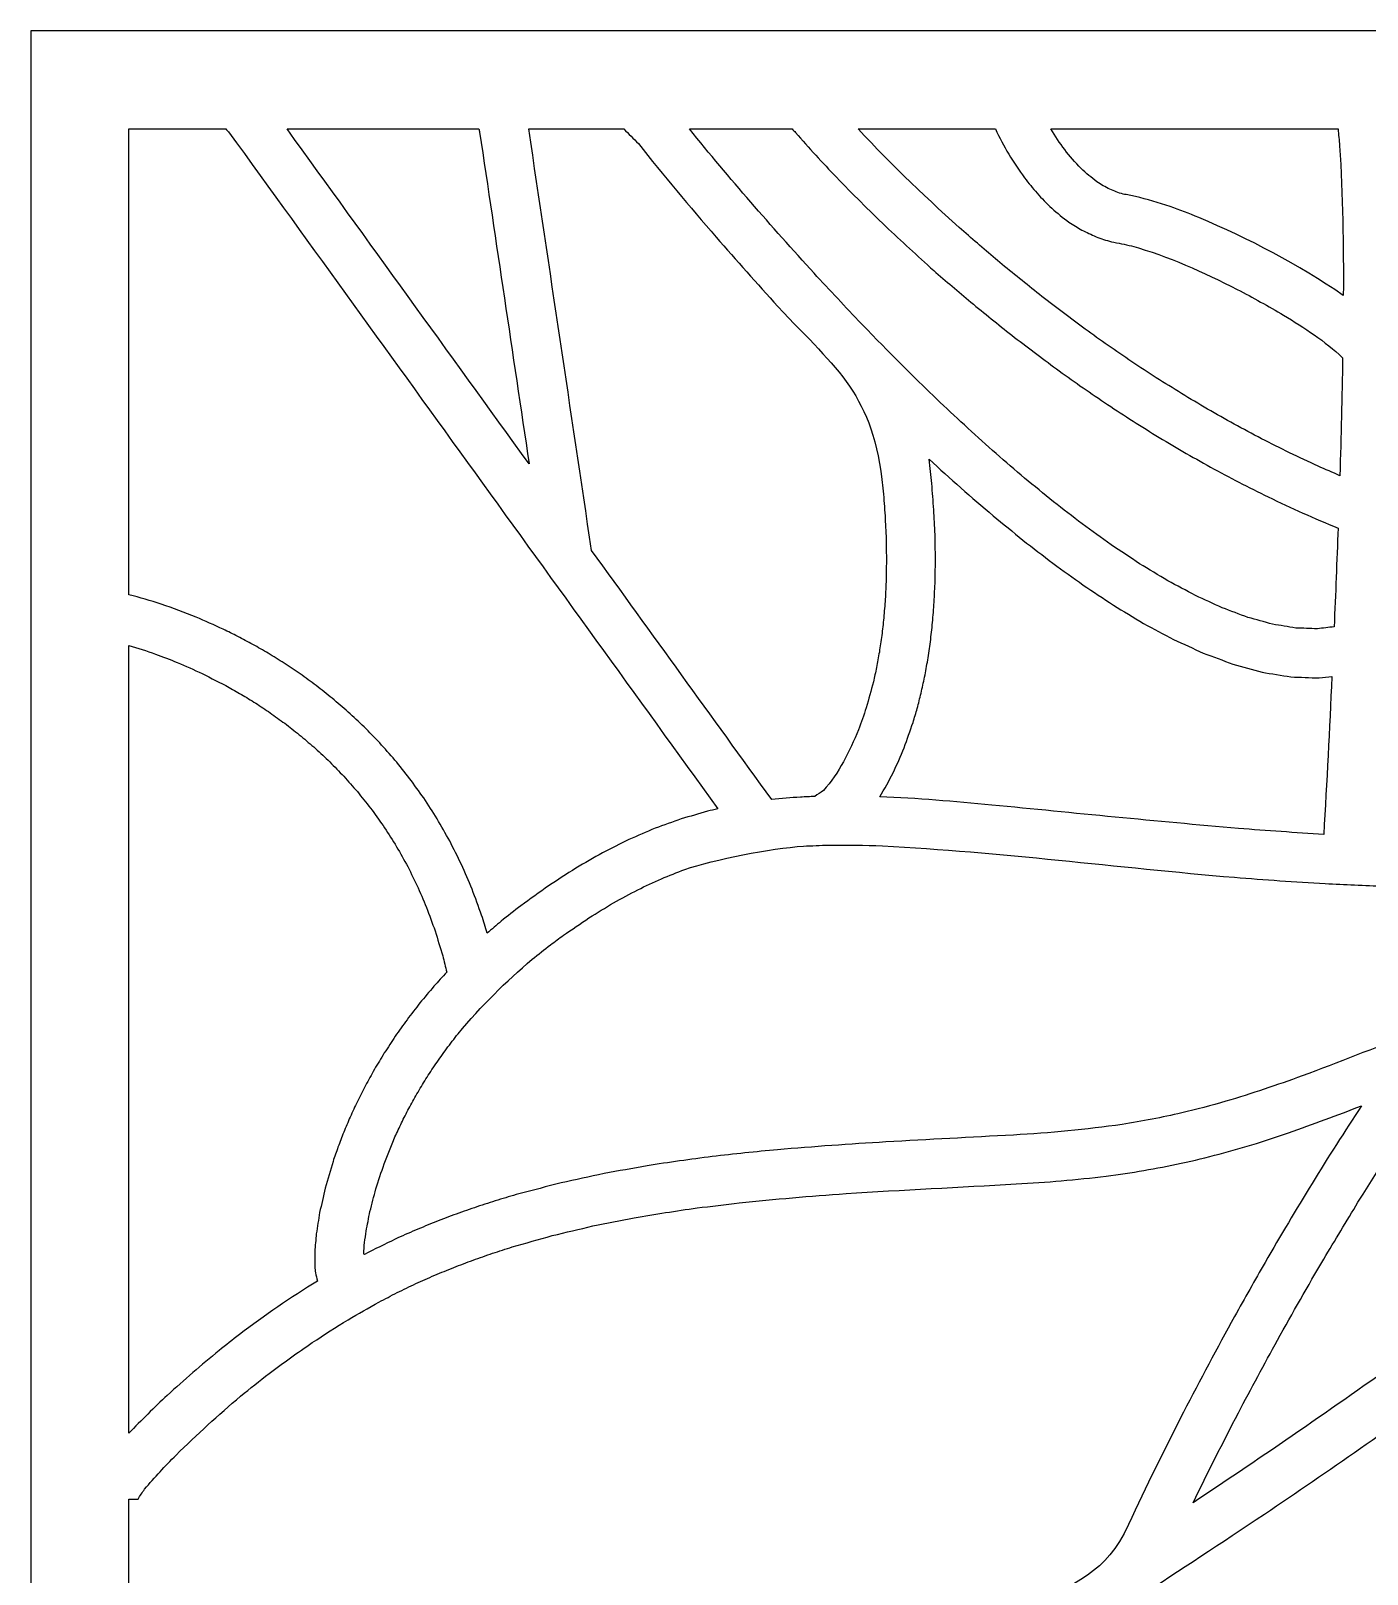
# Model space of a CAD drawing. Header units: centimetres. Extents: x 12.3 to 24.6, y -3.6 to 1.6.
# Drawn here: x 12.336 to 15.113, y -1.651 to 1.555 of the extents above; entities that cross this region are included whole.
import ezdxf

# ---------------------------------------------------------------- set-up
doc = ezdxf.new("R2010")
doc.units = ezdxf.units.CM
doc.header["$MEASUREMENT"] = 0
doc.layers.add('layer 1', color=7, linetype='Continuous')

msp = doc.modelspace()

# ---------------------------------------------------------------- linework, layer by layer
at = {"layer": 'layer 1', "color": 250}
for points, knots in [([(12.33584, -3.59131), (12.33584, -1.87576), (12.33584, -0.16022), (12.33584, 1.55532), (12.33584, 1.55532), (16.43785, 1.55532), (20.53987, 1.55532), (24.64189, 1.55532), (24.64189, 1.55532), (24.64189, -0.16022), (24.64189, -1.87576), (24.64189, -3.59131), (24.64189, -3.59131), (20.53987, -3.59131), (16.43785, -3.59131), (12.33584, -3.59131)], [0, 0, 0, 0, 0.2, 0.2, 0.2, 0.2, 0.4, 0.4, 0.4, 0.4, 0.6, 0.6, 0.6, 0.6, 1, 1, 1, 1]), ([(12.53966, 0.38365), (12.56237, 0.37809), (12.58464, 0.37128), (12.60694, 0.36412), (12.60694, 0.36412), (12.63129, 0.35572), (12.65515, 0.34677), (12.67908, 0.33724), (12.67908, 0.33724), (12.69793, 0.32885), (12.71679, 0.32047), (12.73564, 0.31209), (12.73564, 0.31209), (12.74572, 0.30709), (12.7558, 0.3021), (12.76588, 0.29711), (12.76588, 0.29711), (12.7763, 0.29155), (12.78673, 0.28599), (12.79716, 0.28043), (12.79716, 0.28043), (12.80787, 0.27427), (12.81857, 0.26811), (12.82928, 0.26196), (12.82928, 0.26196), (12.8402, 0.25518), (12.85112, 0.2484), (12.86204, 0.24162), (12.86204, 0.24162), (12.87311, 0.23419), (12.88418, 0.22676), (12.89525, 0.21934), (12.89525, 0.21934), (12.9064, 0.21123), (12.91755, 0.20313), (12.9287, 0.19502), (12.9287, 0.19502), (12.93987, 0.18622), (12.95103, 0.17741), (12.96219, 0.1686), (12.96219, 0.1686), (12.9733, 0.15906), (12.9844, 0.14953), (12.99551, 0.13999), (12.99551, 0.13999), (13.00649, 0.1297), (13.01747, 0.11941), (13.02845, 0.10912), (13.02845, 0.10912), (13.03923, 0.09804), (13.05002, 0.08697), (13.0608, 0.07589), (13.0608, 0.07589), (13.07132, 0.06401), (13.08183, 0.05214), (13.09235, 0.04026), (13.09235, 0.04026), (13.10253, 0.02755), (13.1127, 0.01484), (13.12288, 0.00213), (13.12288, 0.00213), (13.13265, -0.01143), (13.14241, -0.02499), (13.15218, -0.03856), (13.15218, -0.03856), (13.16147, -0.05299), (13.17075, -0.06743), (13.18003, -0.08186), (13.18003, -0.08186), (13.18876, -0.09719), (13.19749, -0.11252), (13.20622, -0.12785), (13.20622, -0.12785), (13.21432, -0.14409), (13.22242, -0.16033), (13.23052, -0.17657), (13.23052, -0.17657), (13.23793, -0.19374), (13.24533, -0.21091), (13.25273, -0.22808), (13.25273, -0.22808), (13.25937, -0.2462), (13.266, -0.26432), (13.27264, -0.28243), (13.27264, -0.28243), (13.2764, -0.29481), (13.28016, -0.30719), (13.28393, -0.31957), (13.28393, -0.31957), (13.29364, -0.31125), (13.30335, -0.30294), (13.31307, -0.29462), (13.31307, -0.29462), (13.32675, -0.28388), (13.34043, -0.27313), (13.35412, -0.26239), (13.35412, -0.26239), (13.37337, -0.24857), (13.39262, -0.23475), (13.41187, -0.22093), (13.41187, -0.22093), (13.43066, -0.20876), (13.44945, -0.19659), (13.46824, -0.18442), (13.46824, -0.18442), (13.48674, -0.17377), (13.50524, -0.16312), (13.52374, -0.15247), (13.52374, -0.15247), (13.54203, -0.14328), (13.56032, -0.13408), (13.57861, -0.12489), (13.57861, -0.12489), (13.59678, -0.11708), (13.61494, -0.10927), (13.63311, -0.10146), (13.63311, -0.10146), (13.65122, -0.09497), (13.66933, -0.08848), (13.68745, -0.08198), (13.68745, -0.08198), (13.70557, -0.07673), (13.72369, -0.07148), (13.74182, -0.06623), (13.74182, -0.06623), (13.74903, -0.0645), (13.75625, -0.06276), (13.76346, -0.06103), (13.76346, -0.06103), (13.42285, 0.41021), (13.09749, 0.86036), (12.74678, 1.34557), (12.74678, 1.34557), (12.74481, 1.34755), (12.74284, 1.34952), (12.74086, 1.35149), (12.74086, 1.35149), (12.6738, 1.35149), (12.60673, 1.35149), (12.53966, 1.35149), (12.53966, 1.35149), (12.53966, 1.02888), (12.53966, 0.70626), (12.53966, 0.38365)], [0, 0, 0, 0, 0.027027, 0.027027, 0.027027, 0.027027, 0.0540541, 0.0540541, 0.0540541, 0.0540541, 0.0810811, 0.0810811, 0.0810811, 0.0810811, 0.1081081, 0.1081081, 0.1081081, 0.1081081, 0.1351351, 0.1351351, 0.1351351, 0.1351351, 0.1621622, 0.1621622, 0.1621622, 0.1621622, 0.1891892, 0.1891892, 0.1891892, 0.1891892, 0.2162162, 0.2162162, 0.2162162, 0.2162162, 0.2432432, 0.2432432, 0.2432432, 0.2432432, 0.2702703, 0.2702703, 0.2702703, 0.2702703, 0.2972973, 0.2972973, 0.2972973, 0.2972973, 0.3243243, 0.3243243, 0.3243243, 0.3243243, 0.3513514, 0.3513514, 0.3513514, 0.3513514, 0.3783784, 0.3783784, 0.3783784, 0.3783784, 0.4054054, 0.4054054, 0.4054054, 0.4054054, 0.4324324, 0.4324324, 0.4324324, 0.4324324, 0.4594595, 0.4594595, 0.4594595, 0.4594595, 0.4864865, 0.4864865, 0.4864865, 0.4864865, 0.5135135, 0.5135135, 0.5135135, 0.5135135, 0.5405405, 0.5405405, 0.5405405, 0.5405405, 0.5675676, 0.5675676, 0.5675676, 0.5675676, 0.5945946, 0.5945946, 0.5945946, 0.5945946, 0.6216216, 0.6216216, 0.6216216, 0.6216216, 0.6486486, 0.6486486, 0.6486486, 0.6486486, 0.6756757, 0.6756757, 0.6756757, 0.6756757, 0.7027027, 0.7027027, 0.7027027, 0.7027027, 0.7297297, 0.7297297, 0.7297297, 0.7297297, 0.7567568, 0.7567568, 0.7567568, 0.7567568, 0.7837838, 0.7837838, 0.7837838, 0.7837838, 0.8108108, 0.8108108, 0.8108108, 0.8108108, 0.8378378, 0.8378378, 0.8378378, 0.8378378, 0.8648649, 0.8648649, 0.8648649, 0.8648649, 0.8918919, 0.8918919, 0.8918919, 0.8918919, 0.9189189, 0.9189189, 0.9189189, 0.9189189, 0.9459459, 0.9459459, 0.9459459, 0.9459459, 1, 1, 1, 1]), ([(12.86825, 1.35149), (13.03592, 1.11952), (13.20359, 0.88754), (13.37126, 0.65556), (13.37126, 0.65556), (13.337, 0.88535), (13.30273, 1.11513), (13.26847, 1.34491), (13.26847, 1.34491), (13.26792, 1.3471), (13.26737, 1.3493), (13.26682, 1.35149), (13.26682, 1.35149), (13.13396, 1.35149), (13.00111, 1.35149), (12.86825, 1.35149)], [0, 0, 0, 0, 0.2, 0.2, 0.2, 0.2, 0.4, 0.4, 0.4, 0.4, 0.6, 0.6, 0.6, 0.6, 1, 1, 1, 1]), ([(13.37052, 1.35149), (13.41404, 1.05965), (13.45757, 0.7678), (13.50109, 0.47595), (13.50109, 0.47595), (13.62587, 0.3033), (13.75066, 0.13066), (13.87544, -0.04198), (13.87544, -0.04198), (13.89526, -0.03955), (13.91525, -0.03823), (13.93516, -0.03679), (13.93516, -0.03679), (13.94514, -0.0363), (13.95513, -0.03581), (13.96511, -0.03533), (13.96511, -0.03533), (13.97098, -0.03126), (13.97686, -0.0272), (13.98273, -0.02313), (13.98273, -0.02313), (14.01551, 0.01326), (14.03719, 0.0583), (14.0558, 0.10314), (14.0558, 0.10314), (14.06118, 0.11837), (14.06655, 0.13361), (14.07193, 0.14885), (14.07193, 0.14885), (14.07684, 0.16676), (14.08175, 0.18466), (14.08666, 0.20257), (14.08666, 0.20257), (14.08885, 0.21256), (14.09103, 0.22256), (14.09322, 0.23255), (14.09322, 0.23255), (14.09517, 0.24326), (14.09712, 0.25397), (14.09908, 0.26468), (14.09908, 0.26468), (14.10076, 0.27613), (14.10244, 0.28757), (14.10412, 0.29902), (14.10412, 0.29902), (14.10549, 0.31121), (14.10686, 0.32341), (14.10823, 0.3356), (14.10823, 0.3356), (14.10925, 0.34857), (14.11027, 0.36153), (14.11129, 0.37449), (14.11129, 0.37449), (14.11192, 0.38823), (14.11255, 0.40198), (14.11317, 0.41572), (14.11317, 0.41572), (14.11337, 0.43027), (14.11357, 0.44481), (14.11377, 0.45936), (14.11377, 0.45936), (14.1135, 0.47472), (14.11322, 0.49007), (14.11295, 0.50543), (14.11295, 0.50543), (14.11217, 0.52162), (14.11139, 0.53781), (14.1106, 0.554), (14.1106, 0.554), (14.10927, 0.57104), (14.10794, 0.58807), (14.1066, 0.60511), (14.1066, 0.60511), (14.08545, 0.80181), (14.01503, 0.84746), (13.88819, 0.98268), (13.88819, 0.98268), (13.84491, 1.03039), (13.8021, 1.0784), (13.75973, 1.12693), (13.75973, 1.12693), (13.70496, 1.19072), (13.65034, 1.25485), (13.5984, 1.32099), (13.5984, 1.32099), (13.58824, 1.33116), (13.57807, 1.34133), (13.5679, 1.35149), (13.5679, 1.35149), (13.50211, 1.35149), (13.43632, 1.35149), (13.37052, 1.35149)], [0, 0, 0, 0, 0.0416667, 0.0416667, 0.0416667, 0.0416667, 0.0833333, 0.0833333, 0.0833333, 0.0833333, 0.125, 0.125, 0.125, 0.125, 0.1666667, 0.1666667, 0.1666667, 0.1666667, 0.2083333, 0.2083333, 0.2083333, 0.2083333, 0.25, 0.25, 0.25, 0.25, 0.2916667, 0.2916667, 0.2916667, 0.2916667, 0.3333333, 0.3333333, 0.3333333, 0.3333333, 0.375, 0.375, 0.375, 0.375, 0.4166667, 0.4166667, 0.4166667, 0.4166667, 0.4583333, 0.4583333, 0.4583333, 0.4583333, 0.5, 0.5, 0.5, 0.5, 0.5416667, 0.5416667, 0.5416667, 0.5416667, 0.5833333, 0.5833333, 0.5833333, 0.5833333, 0.625, 0.625, 0.625, 0.625, 0.6666667, 0.6666667, 0.6666667, 0.6666667, 0.7083333, 0.7083333, 0.7083333, 0.7083333, 0.75, 0.75, 0.75, 0.75, 0.7916667, 0.7916667, 0.7916667, 0.7916667, 0.8333333, 0.8333333, 0.8333333, 0.8333333, 0.875, 0.875, 0.875, 0.875, 0.9166667, 0.9166667, 0.9166667, 0.9166667, 1, 1, 1, 1]), ([(13.70448, 1.35149), (13.78742, 1.24868), (13.87456, 1.14938), (13.96331, 1.05155), (13.96331, 1.05155), (13.99616, 1.01653), (14.02901, 0.98151), (14.06186, 0.9465), (14.06186, 0.9465), (14.12548, 0.88115), (14.15702, 0.8496), (14.22539, 0.78345), (14.22539, 0.78345), (14.24458, 0.76552), (14.26377, 0.74759), (14.28296, 0.72966), (14.28296, 0.72966), (14.3025, 0.7121), (14.32204, 0.69454), (14.34158, 0.67699), (14.34158, 0.67699), (14.36137, 0.65997), (14.38116, 0.64296), (14.40096, 0.62594), (14.40096, 0.62594), (14.4209, 0.60964), (14.44085, 0.59333), (14.4608, 0.57703), (14.4608, 0.57703), (14.4808, 0.5616), (14.50079, 0.54618), (14.52079, 0.53076), (14.52079, 0.53076), (14.54074, 0.51638), (14.56068, 0.502), (14.58062, 0.48763), (14.58062, 0.48763), (14.6004, 0.47447), (14.62018, 0.46131), (14.63996, 0.44816), (14.63996, 0.44816), (14.65946, 0.43638), (14.67896, 0.42461), (14.69846, 0.41284), (14.69846, 0.41284), (14.71756, 0.40261), (14.73666, 0.39239), (14.75575, 0.38216), (14.75575, 0.38216), (14.77431, 0.37364), (14.79287, 0.36512), (14.81143, 0.3566), (14.81143, 0.3566), (14.82931, 0.34993), (14.84719, 0.34326), (14.86507, 0.33658), (14.86507, 0.33658), (14.88212, 0.33188), (14.89917, 0.32718), (14.91621, 0.32249), (14.91621, 0.32249), (14.93228, 0.31985), (14.94834, 0.31721), (14.96441, 0.31457), (14.96441, 0.31457), (14.97937, 0.31404), (14.99434, 0.3135), (15.0093, 0.31297), (15.0093, 0.31297), (15.02092, 0.31431), (15.03255, 0.31564), (15.04417, 0.31697), (15.04417, 0.31697), (15.04708, 0.38538), (15.04989, 0.45379), (15.05232, 0.52222), (15.05232, 0.52222), (15.00304, 0.54198), (14.95505, 0.56436), (14.907, 0.5869), (14.907, 0.5869), (14.8868, 0.59704), (14.86659, 0.60718), (14.84639, 0.61731), (14.84639, 0.61731), (14.82669, 0.62783), (14.807, 0.63835), (14.7873, 0.64886), (14.7873, 0.64886), (14.76812, 0.6597), (14.74894, 0.67055), (14.72977, 0.68139), (14.72977, 0.68139), (14.71112, 0.6925), (14.69248, 0.70361), (14.67383, 0.71472), (14.67383, 0.71472), (14.65574, 0.72605), (14.63764, 0.73738), (14.61954, 0.74871), (14.61954, 0.74871), (14.60201, 0.76021), (14.58447, 0.7717), (14.56694, 0.7832), (14.56694, 0.7832), (14.54998, 0.7948), (14.53302, 0.8064), (14.51606, 0.81801), (14.51606, 0.81801), (14.4997, 0.82967), (14.48333, 0.84133), (14.46696, 0.853), (14.46696, 0.853), (14.43605, 0.87628), (14.40515, 0.89956), (14.37424, 0.92285), (14.37424, 0.92285), (14.34587, 0.94572), (14.3175, 0.9686), (14.28914, 0.99148), (14.28914, 0.99148), (14.26342, 1.01352), (14.23771, 1.03557), (14.21199, 1.05761), (14.21199, 1.05761), (14.17824, 1.08781), (14.14495, 1.1183), (14.11199, 1.14936), (14.11199, 1.14936), (14.07737, 1.18279), (14.04334, 1.21657), (14.00985, 1.25114), (14.00985, 1.25114), (13.98096, 1.28158), (13.95233, 1.31223), (13.9251, 1.34419), (13.9251, 1.34419), (13.92266, 1.34662), (13.92023, 1.34906), (13.91779, 1.35149), (13.91779, 1.35149), (13.84669, 1.35149), (13.77559, 1.35149), (13.70448, 1.35149)], [0, 0, 0, 0, 0.027027, 0.027027, 0.027027, 0.027027, 0.0540541, 0.0540541, 0.0540541, 0.0540541, 0.0810811, 0.0810811, 0.0810811, 0.0810811, 0.1081081, 0.1081081, 0.1081081, 0.1081081, 0.1351351, 0.1351351, 0.1351351, 0.1351351, 0.1621622, 0.1621622, 0.1621622, 0.1621622, 0.1891892, 0.1891892, 0.1891892, 0.1891892, 0.2162162, 0.2162162, 0.2162162, 0.2162162, 0.2432432, 0.2432432, 0.2432432, 0.2432432, 0.2702703, 0.2702703, 0.2702703, 0.2702703, 0.2972973, 0.2972973, 0.2972973, 0.2972973, 0.3243243, 0.3243243, 0.3243243, 0.3243243, 0.3513514, 0.3513514, 0.3513514, 0.3513514, 0.3783784, 0.3783784, 0.3783784, 0.3783784, 0.4054054, 0.4054054, 0.4054054, 0.4054054, 0.4324324, 0.4324324, 0.4324324, 0.4324324, 0.4594595, 0.4594595, 0.4594595, 0.4594595, 0.4864865, 0.4864865, 0.4864865, 0.4864865, 0.5135135, 0.5135135, 0.5135135, 0.5135135, 0.5405405, 0.5405405, 0.5405405, 0.5405405, 0.5675676, 0.5675676, 0.5675676, 0.5675676, 0.5945946, 0.5945946, 0.5945946, 0.5945946, 0.6216216, 0.6216216, 0.6216216, 0.6216216, 0.6486486, 0.6486486, 0.6486486, 0.6486486, 0.6756757, 0.6756757, 0.6756757, 0.6756757, 0.7027027, 0.7027027, 0.7027027, 0.7027027, 0.7297297, 0.7297297, 0.7297297, 0.7297297, 0.7567568, 0.7567568, 0.7567568, 0.7567568, 0.7837838, 0.7837838, 0.7837838, 0.7837838, 0.8108108, 0.8108108, 0.8108108, 0.8108108, 0.8378378, 0.8378378, 0.8378378, 0.8378378, 0.8648649, 0.8648649, 0.8648649, 0.8648649, 0.8918919, 0.8918919, 0.8918919, 0.8918919, 0.9189189, 0.9189189, 0.9189189, 0.9189189, 0.9459459, 0.9459459, 0.9459459, 0.9459459, 1, 1, 1, 1]), ([(14.05515, 1.35149), (14.12593, 1.27508), (14.20186, 1.20342), (14.27942, 1.13403), (14.27942, 1.13403), (14.30439, 1.11262), (14.32936, 1.09122), (14.35433, 1.06981), (14.35433, 1.06981), (14.38187, 1.0476), (14.40941, 1.0254), (14.43694, 1.00319), (14.43694, 1.00319), (14.46691, 0.98062), (14.49688, 0.95804), (14.52685, 0.93546), (14.52685, 0.93546), (14.5427, 0.92416), (14.55856, 0.91287), (14.57441, 0.90157), (14.57441, 0.90157), (14.59083, 0.89034), (14.60724, 0.87911), (14.62366, 0.86787), (14.62366, 0.86787), (14.64061, 0.85676), (14.65757, 0.84565), (14.67452, 0.83453), (14.67452, 0.83453), (14.69201, 0.82359), (14.70949, 0.81264), (14.72697, 0.8017), (14.72697, 0.8017), (14.74496, 0.79097), (14.76295, 0.78025), (14.78094, 0.76953), (14.78094, 0.76953), (14.79942, 0.75908), (14.8179, 0.74863), (14.83638, 0.73819), (14.83638, 0.73819), (14.85534, 0.72807), (14.8743, 0.71794), (14.89325, 0.70782), (14.89325, 0.70782), (14.91267, 0.69808), (14.93208, 0.68834), (14.9515, 0.67859), (14.9515, 0.67859), (14.97135, 0.66928), (14.99121, 0.65997), (15.01107, 0.65066), (15.01107, 0.65066), (15.02604, 0.64414), (15.04101, 0.63762), (15.05599, 0.6311), (15.05599, 0.6311), (15.05864, 0.71274), (15.06048, 0.79442), (15.06189, 0.8761), (15.06189, 0.8761), (15.0252, 0.91092), (14.98219, 0.93827), (14.9392, 0.96458), (14.9392, 0.96458), (14.90752, 0.98332), (14.87555, 1.001), (14.84291, 1.01802), (14.84291, 1.01802), (14.77228, 1.05372), (14.69968, 1.08731), (14.62316, 1.10837), (14.62316, 1.10837), (14.60932, 1.11166), (14.59542, 1.11432), (14.58149, 1.11718), (14.58149, 1.11718), (14.57604, 1.11872), (14.57059, 1.12026), (14.56515, 1.12179), (14.56515, 1.12179), (14.55991, 1.12367), (14.55467, 1.12555), (14.54943, 1.12743), (14.54943, 1.12743), (14.5396, 1.13207), (14.52977, 1.1367), (14.51994, 1.14134), (14.51994, 1.14134), (14.51097, 1.14691), (14.502, 1.15248), (14.49303, 1.15805), (14.49303, 1.15805), (14.48054, 1.16721), (14.46892, 1.17656), (14.4573, 1.18679), (14.4573, 1.18679), (14.44666, 1.19691), (14.43662, 1.20716), (14.42672, 1.21801), (14.42672, 1.21801), (14.41778, 1.22843), (14.40926, 1.23895), (14.40091, 1.24985), (14.40091, 1.24985), (14.37776, 1.28172), (14.35675, 1.31555), (14.34044, 1.35149), (14.34044, 1.35149), (14.24534, 1.35149), (14.15025, 1.35149), (14.05515, 1.35149)], [0, 0, 0, 0, 0.0344828, 0.0344828, 0.0344828, 0.0344828, 0.0689655, 0.0689655, 0.0689655, 0.0689655, 0.1034483, 0.1034483, 0.1034483, 0.1034483, 0.137931, 0.137931, 0.137931, 0.137931, 0.1724138, 0.1724138, 0.1724138, 0.1724138, 0.2068966, 0.2068966, 0.2068966, 0.2068966, 0.2413793, 0.2413793, 0.2413793, 0.2413793, 0.2758621, 0.2758621, 0.2758621, 0.2758621, 0.3103448, 0.3103448, 0.3103448, 0.3103448, 0.3448276, 0.3448276, 0.3448276, 0.3448276, 0.3793103, 0.3793103, 0.3793103, 0.3793103, 0.4137931, 0.4137931, 0.4137931, 0.4137931, 0.4482759, 0.4482759, 0.4482759, 0.4482759, 0.4827586, 0.4827586, 0.4827586, 0.4827586, 0.5172414, 0.5172414, 0.5172414, 0.5172414, 0.5517241, 0.5517241, 0.5517241, 0.5517241, 0.5862069, 0.5862069, 0.5862069, 0.5862069, 0.6206897, 0.6206897, 0.6206897, 0.6206897, 0.6551724, 0.6551724, 0.6551724, 0.6551724, 0.6896552, 0.6896552, 0.6896552, 0.6896552, 0.7241379, 0.7241379, 0.7241379, 0.7241379, 0.7586207, 0.7586207, 0.7586207, 0.7586207, 0.7931034, 0.7931034, 0.7931034, 0.7931034, 0.8275862, 0.8275862, 0.8275862, 0.8275862, 0.862069, 0.862069, 0.862069, 0.862069, 0.8965517, 0.8965517, 0.8965517, 0.8965517, 0.9310345, 0.9310345, 0.9310345, 0.9310345, 1, 1, 1, 1]), ([(14.45545, 1.35149), (14.47308, 1.32185), (14.49406, 1.29423), (14.51817, 1.26955), (14.51817, 1.26955), (14.5288, 1.25942), (14.53941, 1.25042), (14.55125, 1.24174), (14.55125, 1.24174), (14.56, 1.23597), (14.56853, 1.23096), (14.57786, 1.2262), (14.57786, 1.2262), (14.58714, 1.22217), (14.59587, 1.21902), (14.6056, 1.21627), (14.6056, 1.21627), (14.61422, 1.21456), (14.62285, 1.21286), (14.63148, 1.21115), (14.63148, 1.21115), (14.65594, 1.20534), (14.6794, 1.19831), (14.70323, 1.19032), (14.70323, 1.19032), (14.72331, 1.18308), (14.7431, 1.17548), (14.76289, 1.16751), (14.76289, 1.16751), (14.8678, 1.12323), (14.96937, 1.07026), (15.06324, 1.00564), (15.06324, 1.00564), (15.06387, 1.10931), (15.06232, 1.2129), (15.05552, 1.31637), (15.05552, 1.31637), (15.05445, 1.32806), (15.05338, 1.33974), (15.05232, 1.35143), (15.05232, 1.35143), (15.05231, 1.35145), (15.05231, 1.35147), (15.05231, 1.35149), (15.05231, 1.35149), (14.85335, 1.35149), (14.6544, 1.35149), (14.45545, 1.35149)], [0, 0, 0, 0, 0.0769231, 0.0769231, 0.0769231, 0.0769231, 0.1538462, 0.1538462, 0.1538462, 0.1538462, 0.2307692, 0.2307692, 0.2307692, 0.2307692, 0.3076923, 0.3076923, 0.3076923, 0.3076923, 0.3846154, 0.3846154, 0.3846154, 0.3846154, 0.4615385, 0.4615385, 0.4615385, 0.4615385, 0.5384615, 0.5384615, 0.5384615, 0.5384615, 0.6153846, 0.6153846, 0.6153846, 0.6153846, 0.6923077, 0.6923077, 0.6923077, 0.6923077, 0.7692308, 0.7692308, 0.7692308, 0.7692308, 0.8461538, 0.8461538, 0.8461538, 0.8461538, 1, 1, 1, 1]), ([(15.02262, -0.11433), (15.02885, -0.00497), (15.03445, 0.10443), (15.03952, 0.21386), (15.03952, 0.21386), (15.03079, 0.21286), (15.02205, 0.21185), (15.01332, 0.21085), (15.01332, 0.21085), (14.99364, 0.21155), (14.97397, 0.21225), (14.9543, 0.21295), (14.9543, 0.21295), (14.93432, 0.21623), (14.91433, 0.21952), (14.89435, 0.2228), (14.89435, 0.2228), (14.87412, 0.22837), (14.85389, 0.23395), (14.83365, 0.23953), (14.83365, 0.23953), (14.81321, 0.24716), (14.79276, 0.25479), (14.77231, 0.26242), (14.77231, 0.26242), (14.75167, 0.2719), (14.73103, 0.28137), (14.7104, 0.29084), (14.7104, 0.29084), (14.68961, 0.30197), (14.66883, 0.3131), (14.64804, 0.32423), (14.64804, 0.32423), (14.62715, 0.33684), (14.60626, 0.34945), (14.58538, 0.36207), (14.58538, 0.36207), (14.56445, 0.37599), (14.54352, 0.38991), (14.52258, 0.40384), (14.52258, 0.40384), (14.50168, 0.41891), (14.48077, 0.43398), (14.45986, 0.44905), (14.45986, 0.44905), (14.43904, 0.4651), (14.41823, 0.48115), (14.39741, 0.49721), (14.39741, 0.49721), (14.37677, 0.51408), (14.35613, 0.53096), (14.33548, 0.54783), (14.33548, 0.54783), (14.29066, 0.58636), (14.24584, 0.62486), (14.20264, 0.66522), (14.20264, 0.66522), (14.20446, 0.64833), (14.20627, 0.63143), (14.20809, 0.61454), (14.20809, 0.61454), (14.2095, 0.59651), (14.21091, 0.57847), (14.21232, 0.56044), (14.21232, 0.56044), (14.21316, 0.54323), (14.21399, 0.52601), (14.21482, 0.5088), (14.21482, 0.5088), (14.21511, 0.49239), (14.2154, 0.47598), (14.2157, 0.45957), (14.2157, 0.45957), (14.21548, 0.44394), (14.21527, 0.42832), (14.21506, 0.4127), (14.21506, 0.4127), (14.21438, 0.39785), (14.2137, 0.38301), (14.21302, 0.36816), (14.21302, 0.36816), (14.21191, 0.35408), (14.2108, 0.34), (14.2097, 0.32592), (14.2097, 0.32592), (14.2082, 0.31258), (14.2067, 0.29925), (14.2052, 0.28592), (14.2052, 0.28592), (14.20335, 0.27332), (14.2015, 0.26073), (14.19965, 0.24813), (14.19965, 0.24813), (14.19749, 0.23626), (14.19532, 0.22439), (14.19316, 0.21252), (14.19316, 0.21252), (14.19072, 0.20136), (14.18828, 0.1902), (14.18584, 0.17904), (14.18584, 0.17904), (14.18316, 0.16858), (14.18049, 0.15812), (14.17781, 0.14766), (14.17781, 0.14766), (14.17493, 0.13789), (14.17206, 0.12812), (14.16918, 0.11834), (14.16918, 0.11834), (14.163, 0.10081), (14.15681, 0.08328), (14.15063, 0.06575), (14.15063, 0.06575), (14.13605, 0.03063), (14.12037, -0.00387), (14.09981, -0.03597), (14.09981, -0.03597), (14.17757, -0.03894), (14.25509, -0.04632), (14.33255, -0.05341), (14.33255, -0.05341), (14.50357, -0.06968), (14.67442, -0.08736), (14.84559, -0.1019), (14.84559, -0.1019), (14.9046, -0.10652), (14.96355, -0.11075), (15.02262, -0.11433)], [0, 0, 0, 0, 0.030303, 0.030303, 0.030303, 0.030303, 0.0606061, 0.0606061, 0.0606061, 0.0606061, 0.0909091, 0.0909091, 0.0909091, 0.0909091, 0.1212121, 0.1212121, 0.1212121, 0.1212121, 0.1515152, 0.1515152, 0.1515152, 0.1515152, 0.1818182, 0.1818182, 0.1818182, 0.1818182, 0.2121212, 0.2121212, 0.2121212, 0.2121212, 0.2424242, 0.2424242, 0.2424242, 0.2424242, 0.2727273, 0.2727273, 0.2727273, 0.2727273, 0.3030303, 0.3030303, 0.3030303, 0.3030303, 0.3333333, 0.3333333, 0.3333333, 0.3333333, 0.3636364, 0.3636364, 0.3636364, 0.3636364, 0.3939394, 0.3939394, 0.3939394, 0.3939394, 0.4242424, 0.4242424, 0.4242424, 0.4242424, 0.4545455, 0.4545455, 0.4545455, 0.4545455, 0.4848485, 0.4848485, 0.4848485, 0.4848485, 0.5151515, 0.5151515, 0.5151515, 0.5151515, 0.5454545, 0.5454545, 0.5454545, 0.5454545, 0.5757576, 0.5757576, 0.5757576, 0.5757576, 0.6060606, 0.6060606, 0.6060606, 0.6060606, 0.6363636, 0.6363636, 0.6363636, 0.6363636, 0.6666667, 0.6666667, 0.6666667, 0.6666667, 0.6969697, 0.6969697, 0.6969697, 0.6969697, 0.7272727, 0.7272727, 0.7272727, 0.7272727, 0.7575758, 0.7575758, 0.7575758, 0.7575758, 0.7878788, 0.7878788, 0.7878788, 0.7878788, 0.8181818, 0.8181818, 0.8181818, 0.8181818, 0.8484848, 0.8484848, 0.8484848, 0.8484848, 0.8787879, 0.8787879, 0.8787879, 0.8787879, 0.9090909, 0.9090909, 0.9090909, 0.9090909, 0.9393939, 0.9393939, 0.9393939, 0.9393939, 1, 1, 1, 1]), ([(12.53966, -1.35859), (12.56541, -1.33149), (12.59226, -1.30539), (12.61944, -1.27982), (12.61944, -1.27982), (12.65438, -1.24765), (12.69006, -1.21682), (12.72684, -1.18676), (12.72684, -1.18676), (12.74098, -1.17566), (12.75512, -1.16456), (12.76926, -1.15346), (12.76926, -1.15346), (12.8218, -1.11394), (12.87532, -1.07671), (12.93131, -1.04223), (12.93131, -1.04223), (12.92994, -1.03666), (12.92857, -1.0311), (12.9272, -1.02553), (12.9272, -1.02553), (12.92673, -1.02096), (12.92626, -1.0164), (12.92578, -1.01183), (12.92578, -1.01183), (12.92575, -1.00162), (12.92572, -0.99142), (12.92569, -0.98121), (12.92569, -0.98121), (12.92677, -0.96879), (12.92785, -0.95637), (12.92893, -0.94395), (12.92893, -0.94395), (12.93127, -0.92926), (12.93361, -0.91456), (12.93595, -0.89987), (12.93595, -0.89987), (12.93976, -0.88308), (12.94356, -0.8663), (12.94736, -0.84952), (12.94736, -0.84952), (12.95284, -0.83091), (12.95831, -0.81231), (12.96379, -0.7937), (12.96379, -0.7937), (12.96723, -0.7838), (12.97066, -0.77391), (12.9741, -0.76401), (12.9741, -0.76401), (12.97803, -0.75377), (12.98197, -0.74353), (12.98591, -0.73328), (12.98591, -0.73328), (12.99037, -0.72274), (12.99484, -0.71219), (12.9993, -0.70164), (12.9993, -0.70164), (13.00432, -0.69083), (13.00934, -0.68001), (13.01436, -0.6692), (13.01436, -0.6692), (13.01996, -0.65816), (13.02557, -0.64712), (13.03117, -0.63608), (13.03117, -0.63608), (13.03738, -0.62485), (13.0436, -0.61362), (13.04981, -0.6024), (13.04981, -0.6024), (13.05666, -0.59102), (13.06351, -0.57965), (13.07036, -0.56828), (13.07036, -0.56828), (13.07788, -0.5568), (13.08539, -0.54532), (13.0929, -0.53385), (13.0929, -0.53385), (13.10111, -0.52231), (13.10932, -0.51077), (13.11752, -0.49923), (13.11752, -0.49923), (13.12644, -0.48767), (13.13537, -0.47611), (13.14429, -0.46455), (13.14429, -0.46455), (13.15395, -0.45301), (13.16362, -0.44147), (13.17329, -0.42993), (13.17329, -0.42993), (13.18219, -0.42014), (13.19109, -0.41034), (13.19999, -0.40055), (13.19999, -0.40055), (13.19723, -0.38923), (13.19446, -0.37791), (13.1917, -0.36659), (13.1917, -0.36659), (13.18645, -0.34933), (13.18121, -0.33206), (13.17596, -0.3148), (13.17596, -0.3148), (13.16998, -0.29847), (13.164, -0.28214), (13.15802, -0.26582), (13.15802, -0.26582), (13.15136, -0.25039), (13.14471, -0.23496), (13.13806, -0.21953), (13.13806, -0.21953), (13.1308, -0.20497), (13.12353, -0.19041), (13.11627, -0.17585), (13.11627, -0.17585), (13.10846, -0.16212), (13.10064, -0.1484), (13.09283, -0.13468), (13.09283, -0.13468), (13.08452, -0.12177), (13.07622, -0.10885), (13.06792, -0.09594), (13.06792, -0.09594), (13.05918, -0.08381), (13.05044, -0.07167), (13.0417, -0.05954), (13.0417, -0.05954), (13.03259, -0.04817), (13.02348, -0.03679), (13.01437, -0.02541), (13.01437, -0.02541), (13.00495, -0.01477), (12.99552, -0.00412), (12.9861, 0.00653), (12.9861, 0.00653), (12.97642, 0.01647), (12.96674, 0.02641), (12.95706, 0.03635), (12.95706, 0.03635), (12.94718, 0.04561), (12.93731, 0.05486), (12.92743, 0.06412), (12.92743, 0.06412), (12.91742, 0.07271), (12.90741, 0.08131), (12.8974, 0.0899), (12.8974, 0.0899), (12.88732, 0.09786), (12.87724, 0.10581), (12.86716, 0.11377), (12.86716, 0.11377), (12.85707, 0.1211), (12.84697, 0.12844), (12.83688, 0.13577), (12.83688, 0.13577), (12.82684, 0.14251), (12.8168, 0.14925), (12.80676, 0.15598), (12.80676, 0.15598), (12.79684, 0.16214), (12.78692, 0.1683), (12.77699, 0.17446), (12.77699, 0.17446), (12.76725, 0.18007), (12.75751, 0.18567), (12.74776, 0.19127), (12.74776, 0.19127), (12.72908, 0.20089), (12.71039, 0.2105), (12.69171, 0.22012), (12.69171, 0.22012), (12.67453, 0.22776), (12.65734, 0.2354), (12.64016, 0.24304), (12.64016, 0.24304), (12.62501, 0.24887), (12.60985, 0.2547), (12.5947, 0.26054), (12.5947, 0.26054), (12.57653, 0.2668), (12.5582, 0.27301), (12.53966, 0.27835), (12.53966, 0.27835), (12.53966, -0.2673), (12.53966, -0.81295), (12.53966, -1.35859)], [0, 0, 0, 0, 0.0212766, 0.0212766, 0.0212766, 0.0212766, 0.0425532, 0.0425532, 0.0425532, 0.0425532, 0.0638298, 0.0638298, 0.0638298, 0.0638298, 0.0851064, 0.0851064, 0.0851064, 0.0851064, 0.106383, 0.106383, 0.106383, 0.106383, 0.1276596, 0.1276596, 0.1276596, 0.1276596, 0.1489362, 0.1489362, 0.1489362, 0.1489362, 0.1702128, 0.1702128, 0.1702128, 0.1702128, 0.1914894, 0.1914894, 0.1914894, 0.1914894, 0.212766, 0.212766, 0.212766, 0.212766, 0.2340426, 0.2340426, 0.2340426, 0.2340426, 0.2553191, 0.2553191, 0.2553191, 0.2553191, 0.2765957, 0.2765957, 0.2765957, 0.2765957, 0.2978723, 0.2978723, 0.2978723, 0.2978723, 0.3191489, 0.3191489, 0.3191489, 0.3191489, 0.3404255, 0.3404255, 0.3404255, 0.3404255, 0.3617021, 0.3617021, 0.3617021, 0.3617021, 0.3829787, 0.3829787, 0.3829787, 0.3829787, 0.4042553, 0.4042553, 0.4042553, 0.4042553, 0.4255319, 0.4255319, 0.4255319, 0.4255319, 0.4468085, 0.4468085, 0.4468085, 0.4468085, 0.4680851, 0.4680851, 0.4680851, 0.4680851, 0.4893617, 0.4893617, 0.4893617, 0.4893617, 0.5106383, 0.5106383, 0.5106383, 0.5106383, 0.5319149, 0.5319149, 0.5319149, 0.5319149, 0.5531915, 0.5531915, 0.5531915, 0.5531915, 0.5744681, 0.5744681, 0.5744681, 0.5744681, 0.5957447, 0.5957447, 0.5957447, 0.5957447, 0.6170213, 0.6170213, 0.6170213, 0.6170213, 0.6382979, 0.6382979, 0.6382979, 0.6382979, 0.6595745, 0.6595745, 0.6595745, 0.6595745, 0.6808511, 0.6808511, 0.6808511, 0.6808511, 0.7021277, 0.7021277, 0.7021277, 0.7021277, 0.7234043, 0.7234043, 0.7234043, 0.7234043, 0.7446809, 0.7446809, 0.7446809, 0.7446809, 0.7659574, 0.7659574, 0.7659574, 0.7659574, 0.787234, 0.787234, 0.787234, 0.787234, 0.8085106, 0.8085106, 0.8085106, 0.8085106, 0.8297872, 0.8297872, 0.8297872, 0.8297872, 0.8510638, 0.8510638, 0.8510638, 0.8510638, 0.8723404, 0.8723404, 0.8723404, 0.8723404, 0.893617, 0.893617, 0.893617, 0.893617, 0.9148936, 0.9148936, 0.9148936, 0.9148936, 0.9361702, 0.9361702, 0.9361702, 0.9361702, 0.9574468, 0.9574468, 0.9574468, 0.9574468, 1, 1, 1, 1]), ([(15.27816, -0.22344), (15.27653, -0.2257), (15.2749, -0.22795), (15.27327, -0.23021), (15.27327, -0.23021), (15.27105, -0.228), (15.26884, -0.22578), (15.26662, -0.22357), (15.26662, -0.22357), (15.2271, -0.22301), (15.18758, -0.22245), (15.14806, -0.2219), (15.14806, -0.2219), (15.10721, -0.22013), (15.06637, -0.21837), (15.02553, -0.21661), (15.02553, -0.21661), (14.96272, -0.2128), (14.90004, -0.20838), (14.8373, -0.20347), (14.8373, -0.20347), (14.59357, -0.18277), (14.34977, -0.15062), (14.10552, -0.13817), (14.10552, -0.13817), (14.0683, -0.13675), (14.03135, -0.13609), (13.9941, -0.13644), (13.9941, -0.13644), (13.97653, -0.13713), (13.95896, -0.13782), (13.94138, -0.13852), (13.94138, -0.13852), (13.87355, -0.14344), (13.75613, -0.16624), (13.69467, -0.18719), (13.69467, -0.18719), (13.67849, -0.19356), (13.66231, -0.19994), (13.64614, -0.20631), (13.64614, -0.20631), (13.62976, -0.21395), (13.61338, -0.22158), (13.597, -0.22922), (13.597, -0.22922), (13.58031, -0.23822), (13.56361, -0.24722), (13.54692, -0.25623), (13.54692, -0.25623), (13.52981, -0.2667), (13.51269, -0.27717), (13.49558, -0.28764), (13.49558, -0.28764), (13.47795, -0.29969), (13.46031, -0.31173), (13.44268, -0.32378), (13.44268, -0.32378), (13.43371, -0.33037), (13.42474, -0.33696), (13.41577, -0.34355), (13.41577, -0.34355), (13.40308, -0.35352), (13.39039, -0.36348), (13.3777, -0.37345), (13.3777, -0.37345), (13.32303, -0.42025), (13.27199, -0.47079), (13.22372, -0.52842), (13.22372, -0.52842), (13.21562, -0.53892), (13.20752, -0.54942), (13.19942, -0.55991), (13.19942, -0.55991), (13.19198, -0.57038), (13.18454, -0.58085), (13.1771, -0.59131), (13.1771, -0.59131), (13.17029, -0.60171), (13.16348, -0.61211), (13.15667, -0.6225), (13.15667, -0.6225), (13.15047, -0.6328), (13.14427, -0.64309), (13.13807, -0.65338), (13.13807, -0.65338), (13.13246, -0.66353), (13.12684, -0.67368), (13.12122, -0.68383), (13.12122, -0.68383), (13.11616, -0.69379), (13.11111, -0.70376), (13.10605, -0.71373), (13.10605, -0.71373), (13.10152, -0.72348), (13.097, -0.73322), (13.09247, -0.74297), (13.09247, -0.74297), (13.08492, -0.76165), (13.07738, -0.78033), (13.06983, -0.79901), (13.06983, -0.79901), (13.06412, -0.81633), (13.05841, -0.83366), (13.0527, -0.85098), (13.0527, -0.85098), (13.04863, -0.86662), (13.04456, -0.88226), (13.04049, -0.89789), (13.04049, -0.89789), (13.03786, -0.91149), (13.03523, -0.9251), (13.03261, -0.9387), (13.03261, -0.9387), (13.0304, -0.9543), (13.02788, -0.97035), (13.02752, -0.98614), (13.02752, -0.98614), (13.02799, -0.98637), (13.02846, -0.98661), (13.02893, -0.98684), (13.02893, -0.98684), (13.05031, -0.97629), (13.07168, -0.96574), (13.09306, -0.95518), (13.09306, -0.95518), (13.10702, -0.94898), (13.12098, -0.94278), (13.13494, -0.93658), (13.13494, -0.93658), (13.14903, -0.93079), (13.16313, -0.925), (13.17723, -0.91921), (13.17723, -0.91921), (13.19145, -0.91382), (13.20567, -0.90843), (13.21989, -0.90303), (13.21989, -0.90303), (13.23423, -0.89802), (13.24857, -0.89301), (13.26291, -0.888), (13.26291, -0.888), (13.27736, -0.88335), (13.29181, -0.87871), (13.30626, -0.87406), (13.30626, -0.87406), (13.3208, -0.86976), (13.33535, -0.86546), (13.3499, -0.86116), (13.3499, -0.86116), (13.37926, -0.85353), (13.40861, -0.84591), (13.43797, -0.83828), (13.43797, -0.83828), (13.46762, -0.83184), (13.49726, -0.82541), (13.52691, -0.81897), (13.52691, -0.81897), (13.55678, -0.81359), (13.58666, -0.80821), (13.61653, -0.80283), (13.61653, -0.80283), (13.66158, -0.79581), (13.70656, -0.78947), (13.75178, -0.7837), (13.75178, -0.7837), (13.79699, -0.77848), (13.84215, -0.77377), (13.88745, -0.7695), (13.88745, -0.7695), (13.96251, -0.76309), (14.03753, -0.75785), (14.11271, -0.7533), (14.11271, -0.7533), (14.20106, -0.74827), (14.28945, -0.74378), (14.37781, -0.73892), (14.37781, -0.73892), (14.45347, -0.73452), (14.52863, -0.72791), (14.60361, -0.71675), (14.60361, -0.71675), (14.64521, -0.71028), (14.68633, -0.70248), (14.72736, -0.69306), (14.72736, -0.69306), (14.75822, -0.68573), (14.78875, -0.67742), (14.81928, -0.66884), (14.81928, -0.66884), (14.87275, -0.65278), (14.92521, -0.63518), (14.97768, -0.61614), (14.97768, -0.61614), (15.05285, -0.58809), (15.12728, -0.55811), (15.20264, -0.53063), (15.20264, -0.53063), (15.23418, -0.48613), (15.26731, -0.44284), (15.30042, -0.39952), (15.30042, -0.39952), (15.35017, -0.33709), (15.40035, -0.27505), (15.45465, -0.21647), (15.45465, -0.21647), (15.39595, -0.22133), (15.33704, -0.22268), (15.27816, -0.22344)], [0, 0, 0, 0, 0.0188679, 0.0188679, 0.0188679, 0.0188679, 0.0377358, 0.0377358, 0.0377358, 0.0377358, 0.0566038, 0.0566038, 0.0566038, 0.0566038, 0.0754717, 0.0754717, 0.0754717, 0.0754717, 0.0943396, 0.0943396, 0.0943396, 0.0943396, 0.1132075, 0.1132075, 0.1132075, 0.1132075, 0.1320755, 0.1320755, 0.1320755, 0.1320755, 0.1509434, 0.1509434, 0.1509434, 0.1509434, 0.1698113, 0.1698113, 0.1698113, 0.1698113, 0.1886792, 0.1886792, 0.1886792, 0.1886792, 0.2075472, 0.2075472, 0.2075472, 0.2075472, 0.2264151, 0.2264151, 0.2264151, 0.2264151, 0.245283, 0.245283, 0.245283, 0.245283, 0.2641509, 0.2641509, 0.2641509, 0.2641509, 0.2830189, 0.2830189, 0.2830189, 0.2830189, 0.3018868, 0.3018868, 0.3018868, 0.3018868, 0.3207547, 0.3207547, 0.3207547, 0.3207547, 0.3396226, 0.3396226, 0.3396226, 0.3396226, 0.3584906, 0.3584906, 0.3584906, 0.3584906, 0.3773585, 0.3773585, 0.3773585, 0.3773585, 0.3962264, 0.3962264, 0.3962264, 0.3962264, 0.4150943, 0.4150943, 0.4150943, 0.4150943, 0.4339623, 0.4339623, 0.4339623, 0.4339623, 0.4528302, 0.4528302, 0.4528302, 0.4528302, 0.4716981, 0.4716981, 0.4716981, 0.4716981, 0.490566, 0.490566, 0.490566, 0.490566, 0.509434, 0.509434, 0.509434, 0.509434, 0.5283019, 0.5283019, 0.5283019, 0.5283019, 0.5471698, 0.5471698, 0.5471698, 0.5471698, 0.5660377, 0.5660377, 0.5660377, 0.5660377, 0.5849057, 0.5849057, 0.5849057, 0.5849057, 0.6037736, 0.6037736, 0.6037736, 0.6037736, 0.6226415, 0.6226415, 0.6226415, 0.6226415, 0.6415094, 0.6415094, 0.6415094, 0.6415094, 0.6603774, 0.6603774, 0.6603774, 0.6603774, 0.6792453, 0.6792453, 0.6792453, 0.6792453, 0.6981132, 0.6981132, 0.6981132, 0.6981132, 0.7169811, 0.7169811, 0.7169811, 0.7169811, 0.7358491, 0.7358491, 0.7358491, 0.7358491, 0.754717, 0.754717, 0.754717, 0.754717, 0.7735849, 0.7735849, 0.7735849, 0.7735849, 0.7924528, 0.7924528, 0.7924528, 0.7924528, 0.8113208, 0.8113208, 0.8113208, 0.8113208, 0.8301887, 0.8301887, 0.8301887, 0.8301887, 0.8490566, 0.8490566, 0.8490566, 0.8490566, 0.8679245, 0.8679245, 0.8679245, 0.8679245, 0.8867925, 0.8867925, 0.8867925, 0.8867925, 0.9056604, 0.9056604, 0.9056604, 0.9056604, 0.9245283, 0.9245283, 0.9245283, 0.9245283, 0.9433962, 0.9433962, 0.9433962, 0.9433962, 0.9622642, 0.9622642, 0.9622642, 0.9622642, 1, 1, 1, 1]), ([(15.39386, -0.57789), (15.35111, -0.5883), (15.30863, -0.60135), (15.26711, -0.61592), (15.26711, -0.61592), (15.20638, -0.7016), (15.14956, -0.78969), (15.09377, -0.87865), (15.09377, -0.87865), (15.06999, -0.91803), (15.04622, -0.95742), (15.02244, -0.9968), (15.02244, -0.9968), (14.98991, -1.05263), (14.95793, -1.10866), (14.92644, -1.16508), (14.92644, -1.16508), (14.899, -1.21521), (14.87195, -1.26548), (14.84528, -1.31603), (14.84528, -1.31603), (14.81314, -1.378), (14.78156, -1.44018), (14.75094, -1.50292), (14.75094, -1.50292), (14.8986, -1.40554), (15.04393, -1.30471), (15.18808, -1.20224), (15.18808, -1.20224), (15.35519, -1.08275), (15.55797, -0.92602), (15.70438, -0.78393), (15.70438, -0.78393), (15.68949, -0.76909), (15.67367, -0.7561), (15.65708, -0.74323), (15.65708, -0.74323), (15.58133, -0.68682), (15.49901, -0.63999), (15.41775, -0.59212), (15.41775, -0.59212), (15.40978, -0.5874), (15.40179, -0.5827), (15.39386, -0.57789)], [0, 0, 0, 0, 0.0833333, 0.0833333, 0.0833333, 0.0833333, 0.1666667, 0.1666667, 0.1666667, 0.1666667, 0.25, 0.25, 0.25, 0.25, 0.3333333, 0.3333333, 0.3333333, 0.3333333, 0.4166667, 0.4166667, 0.4166667, 0.4166667, 0.5, 0.5, 0.5, 0.5, 0.5833333, 0.5833333, 0.5833333, 0.5833333, 0.6666667, 0.6666667, 0.6666667, 0.6666667, 0.75, 0.75, 0.75, 0.75, 0.8333333, 0.8333333, 0.8333333, 0.8333333, 1, 1, 1, 1]), ([(12.53966, -1.7651), (12.54616, -1.77157), (12.55266, -1.77804), (12.55916, -1.78451), (12.55916, -1.78451), (12.72934, -1.88531), (12.90483, -1.97663), (13.08145, -2.06551), (13.08145, -2.06551), (13.11523, -2.08205), (13.14902, -2.09859), (13.1828, -2.11513), (13.1828, -2.11513), (13.21888, -2.13227), (13.25496, -2.14941), (13.29104, -2.16655), (13.29104, -2.16655), (13.32924, -2.18412), (13.36745, -2.20169), (13.40565, -2.21926), (13.40565, -2.21926), (13.44582, -2.2371), (13.48599, -2.25493), (13.52616, -2.27277), (13.52616, -2.27277), (13.57165, -2.29213), (13.61713, -2.31149), (13.66262, -2.33085), (13.66262, -2.33085), (13.67806, -2.31453), (13.6935, -2.29821), (13.70894, -2.28188), (13.70894, -2.28188), (13.72942, -2.26165), (13.74991, -2.24142), (13.77039, -2.22119), (13.77039, -2.22119), (13.79153, -2.20158), (13.81266, -2.18197), (13.8338, -2.16236), (13.8338, -2.16236), (13.85553, -2.14332), (13.87727, -2.12427), (13.89901, -2.10523), (13.89901, -2.10523), (13.92129, -2.0867), (13.94358, -2.06817), (13.96586, -2.04964), (13.96586, -2.04964), (13.98864, -2.03156), (14.01143, -2.01349), (14.03421, -1.99541), (14.03421, -1.99541), (14.05744, -1.97774), (14.08067, -1.96007), (14.10391, -1.94239), (14.10391, -1.94239), (14.12754, -1.92506), (14.15117, -1.90773), (14.1748, -1.8904), (14.1748, -1.8904), (14.19878, -1.87336), (14.22276, -1.85632), (14.24674, -1.83928), (14.24674, -1.83928), (14.29555, -1.80585), (14.34437, -1.77241), (14.39318, -1.73898), (14.39318, -1.73898), (14.51226, -1.65956), (14.56876, -1.65343), (14.61661, -1.5482), (14.61661, -1.5482), (14.65311, -1.46947), (14.69178, -1.39187), (14.73122, -1.31458), (14.73122, -1.31458), (14.76583, -1.24787), (14.80117, -1.1817), (14.83724, -1.11578), (14.83724, -1.11578), (14.85836, -1.07835), (14.87948, -1.04092), (14.9006, -1.00348), (14.9006, -1.00348), (14.96476, -0.89336), (15.0306, -0.78447), (15.10111, -0.67827), (15.10111, -0.67827), (15.0508, -0.69769), (15.00043, -0.71654), (14.94952, -0.73436), (14.94952, -0.73436), (14.92724, -0.74165), (14.90495, -0.74893), (14.88266, -0.75621), (14.88266, -0.75621), (14.831, -0.77174), (14.7793, -0.78603), (14.72664, -0.79769), (14.72664, -0.79769), (14.67493, -0.80874), (14.62309, -0.81742), (14.57065, -0.82423), (14.57065, -0.82423), (14.50843, -0.83193), (14.44615, -0.83703), (14.38357, -0.84067), (14.38357, -0.84067), (14.26563, -0.84716), (14.14767, -0.85294), (14.0298, -0.86063), (14.0298, -0.86063), (13.95574, -0.86587), (13.88197, -0.87209), (13.80812, -0.87979), (13.80812, -0.87979), (13.77881, -0.88335), (13.7495, -0.88691), (13.72019, -0.89047), (13.72019, -0.89047), (13.67654, -0.89663), (13.63317, -0.90337), (13.58971, -0.91083), (13.58971, -0.91083), (13.56113, -0.91649), (13.53255, -0.92214), (13.50397, -0.9278), (13.50397, -0.9278), (13.47579, -0.9345), (13.44761, -0.9412), (13.41944, -0.94789), (13.41944, -0.94789), (13.39173, -0.95575), (13.36402, -0.9636), (13.33631, -0.97145), (13.33631, -0.97145), (13.32265, -0.97584), (13.30899, -0.98024), (13.29533, -0.98463), (13.29533, -0.98463), (13.28181, -0.98935), (13.26829, -0.99408), (13.25477, -0.9988), (13.25477, -0.9988), (13.2414, -1.00387), (13.22803, -1.00894), (13.21465, -1.01401), (13.21465, -1.01401), (13.20143, -1.01944), (13.18821, -1.02487), (13.175, -1.0303), (13.175, -1.0303), (13.16194, -1.0361), (13.14888, -1.0419), (13.13582, -1.04771), (13.13582, -1.04771), (13.12293, -1.0539), (13.11003, -1.06009), (13.09714, -1.06628), (13.09714, -1.06628), (13.08442, -1.07287), (13.0717, -1.07946), (13.05898, -1.08605), (13.05898, -1.08605), (13.0377, -1.09824), (13.01642, -1.11042), (12.99514, -1.12261), (12.99514, -1.12261), (12.96998, -1.1381), (12.94521, -1.15392), (12.92057, -1.17023), (12.92057, -1.17023), (12.89021, -1.19104), (12.86051, -1.21235), (12.8311, -1.23448), (12.8311, -1.23448), (12.81112, -1.24995), (12.7914, -1.26562), (12.77183, -1.28161), (12.77183, -1.28161), (12.72522, -1.32069), (12.68055, -1.36115), (12.63753, -1.40416), (12.63753, -1.40416), (12.61509, -1.42702), (12.59295, -1.45021), (12.57226, -1.47468), (12.57226, -1.47468), (12.56767, -1.48155), (12.56308, -1.48843), (12.55849, -1.4953), (12.55849, -1.4953), (12.55221, -1.4953), (12.54594, -1.4953), (12.53966, -1.4953), (12.53966, -1.4953), (12.53966, -1.58523), (12.53966, -1.67517), (12.53966, -1.7651)], [0, 0, 0, 0, 0.0196078, 0.0196078, 0.0196078, 0.0196078, 0.0392157, 0.0392157, 0.0392157, 0.0392157, 0.0588235, 0.0588235, 0.0588235, 0.0588235, 0.0784314, 0.0784314, 0.0784314, 0.0784314, 0.0980392, 0.0980392, 0.0980392, 0.0980392, 0.1176471, 0.1176471, 0.1176471, 0.1176471, 0.1372549, 0.1372549, 0.1372549, 0.1372549, 0.1568627, 0.1568627, 0.1568627, 0.1568627, 0.1764706, 0.1764706, 0.1764706, 0.1764706, 0.1960784, 0.1960784, 0.1960784, 0.1960784, 0.2156863, 0.2156863, 0.2156863, 0.2156863, 0.2352941, 0.2352941, 0.2352941, 0.2352941, 0.254902, 0.254902, 0.254902, 0.254902, 0.2745098, 0.2745098, 0.2745098, 0.2745098, 0.2941176, 0.2941176, 0.2941176, 0.2941176, 0.3137255, 0.3137255, 0.3137255, 0.3137255, 0.3333333, 0.3333333, 0.3333333, 0.3333333, 0.3529412, 0.3529412, 0.3529412, 0.3529412, 0.372549, 0.372549, 0.372549, 0.372549, 0.3921569, 0.3921569, 0.3921569, 0.3921569, 0.4117647, 0.4117647, 0.4117647, 0.4117647, 0.4313725, 0.4313725, 0.4313725, 0.4313725, 0.4509804, 0.4509804, 0.4509804, 0.4509804, 0.4705882, 0.4705882, 0.4705882, 0.4705882, 0.4901961, 0.4901961, 0.4901961, 0.4901961, 0.5098039, 0.5098039, 0.5098039, 0.5098039, 0.5294118, 0.5294118, 0.5294118, 0.5294118, 0.5490196, 0.5490196, 0.5490196, 0.5490196, 0.5686275, 0.5686275, 0.5686275, 0.5686275, 0.5882353, 0.5882353, 0.5882353, 0.5882353, 0.6078431, 0.6078431, 0.6078431, 0.6078431, 0.627451, 0.627451, 0.627451, 0.627451, 0.6470588, 0.6470588, 0.6470588, 0.6470588, 0.6666667, 0.6666667, 0.6666667, 0.6666667, 0.6862745, 0.6862745, 0.6862745, 0.6862745, 0.7058824, 0.7058824, 0.7058824, 0.7058824, 0.7254902, 0.7254902, 0.7254902, 0.7254902, 0.745098, 0.745098, 0.745098, 0.745098, 0.7647059, 0.7647059, 0.7647059, 0.7647059, 0.7843137, 0.7843137, 0.7843137, 0.7843137, 0.8039216, 0.8039216, 0.8039216, 0.8039216, 0.8235294, 0.8235294, 0.8235294, 0.8235294, 0.8431373, 0.8431373, 0.8431373, 0.8431373, 0.8627451, 0.8627451, 0.8627451, 0.8627451, 0.8823529, 0.8823529, 0.8823529, 0.8823529, 0.9019608, 0.9019608, 0.9019608, 0.9019608, 0.9215686, 0.9215686, 0.9215686, 0.9215686, 0.9411765, 0.9411765, 0.9411765, 0.9411765, 0.9607843, 0.9607843, 0.9607843, 0.9607843, 1, 1, 1, 1]), ([(15.29513, -1.74114), (15.32961, -1.70945), (15.36408, -1.67777), (15.39855, -1.64608), (15.39855, -1.64608), (15.41467, -1.63022), (15.43078, -1.61435), (15.44689, -1.59849), (15.44689, -1.59849), (15.47145, -1.52809), (15.47966, -1.45249), (15.48547, -1.37857), (15.48547, -1.37857), (15.48733, -1.34824), (15.48862, -1.31803), (15.48948, -1.28765), (15.48948, -1.28765), (15.4896, -1.2642), (15.48972, -1.24075), (15.48984, -1.21729), (15.48984, -1.21729), (15.48922, -1.18062), (15.48819, -1.14406), (15.48655, -1.10742), (15.48655, -1.10742), (15.42385, -1.15626), (15.36024, -1.20367), (15.29589, -1.25033), (15.29589, -1.25033), (15.16516, -1.34441), (15.03282, -1.43638), (14.89939, -1.52659), (14.89939, -1.52659), (14.71835, -1.64719), (14.56009, -1.74899), (14.37717, -1.87294), (14.37717, -1.87294), (14.3532, -1.88953), (14.32923, -1.90613), (14.30526, -1.92272), (14.30526, -1.92272), (14.28166, -1.93949), (14.25806, -1.95626), (14.23445, -1.97303), (14.23445, -1.97303), (14.21127, -1.99004), (14.18808, -2.00704), (14.1649, -2.02404), (14.1649, -2.02404), (14.14218, -2.04133), (14.11946, -2.05861), (14.09674, -2.0759), (14.09674, -2.0759), (14.07453, -2.09351), (14.05233, -2.11113), (14.03012, -2.12875), (14.03012, -2.12875), (14.00847, -2.14675), (13.98682, -2.16475), (13.96518, -2.18275), (13.96518, -2.18275), (13.94413, -2.20119), (13.92309, -2.21962), (13.90205, -2.23806), (13.90205, -2.23806), (13.88166, -2.25698), (13.86127, -2.2759), (13.84087, -2.29481), (13.84087, -2.29481), (13.82118, -2.31427), (13.80148, -2.33372), (13.78179, -2.35318), (13.78179, -2.35318), (13.77578, -2.35953), (13.76976, -2.36588), (13.76375, -2.37224), (13.76375, -2.37224), (13.85413, -2.40773), (13.90337, -2.42197), (13.97831, -2.4407), (13.97831, -2.4407), (14.02247, -2.43828), (14.06628, -2.42951), (14.1095, -2.42074), (14.1095, -2.42074), (14.12343, -2.41746), (14.13735, -2.41418), (14.15127, -2.4109), (14.15127, -2.4109), (14.16688, -2.40671), (14.18249, -2.40251), (14.1981, -2.39831), (14.1981, -2.39831), (14.21534, -2.39308), (14.23258, -2.38786), (14.24982, -2.38263), (14.24982, -2.38263), (14.26865, -2.37625), (14.28747, -2.36988), (14.30629, -2.36351), (14.30629, -2.36351), (14.32664, -2.35587), (14.34699, -2.34824), (14.36734, -2.34061), (14.36734, -2.34061), (14.38917, -2.3316), (14.41099, -2.32259), (14.43281, -2.31359), (14.43281, -2.31359), (14.45606, -2.30309), (14.4793, -2.2926), (14.50254, -2.2821), (14.50254, -2.2821), (14.52715, -2.27001), (14.55176, -2.25791), (14.57637, -2.24581), (14.57637, -2.24581), (14.60229, -2.232), (14.62821, -2.21819), (14.65413, -2.20437), (14.65413, -2.20437), (14.68131, -2.18873), (14.70849, -2.17308), (14.73567, -2.15744), (14.73567, -2.15744), (14.76406, -2.13985), (14.79244, -2.12226), (14.82083, -2.10467), (14.82083, -2.10467), (14.85036, -2.08501), (14.8799, -2.06536), (14.90944, -2.04571), (14.90944, -2.04571), (14.94007, -2.02388), (14.9707, -2.00205), (15.00133, -1.98022), (15.00133, -1.98022), (15.03301, -1.9561), (15.06468, -1.93198), (15.09636, -1.90786), (15.09636, -1.90786), (15.18846, -1.833), (15.21686, -1.80881), (15.29513, -1.74114)], [0, 0, 0, 0, 0.027027, 0.027027, 0.027027, 0.027027, 0.0540541, 0.0540541, 0.0540541, 0.0540541, 0.0810811, 0.0810811, 0.0810811, 0.0810811, 0.1081081, 0.1081081, 0.1081081, 0.1081081, 0.1351351, 0.1351351, 0.1351351, 0.1351351, 0.1621622, 0.1621622, 0.1621622, 0.1621622, 0.1891892, 0.1891892, 0.1891892, 0.1891892, 0.2162162, 0.2162162, 0.2162162, 0.2162162, 0.2432432, 0.2432432, 0.2432432, 0.2432432, 0.2702703, 0.2702703, 0.2702703, 0.2702703, 0.2972973, 0.2972973, 0.2972973, 0.2972973, 0.3243243, 0.3243243, 0.3243243, 0.3243243, 0.3513514, 0.3513514, 0.3513514, 0.3513514, 0.3783784, 0.3783784, 0.3783784, 0.3783784, 0.4054054, 0.4054054, 0.4054054, 0.4054054, 0.4324324, 0.4324324, 0.4324324, 0.4324324, 0.4594595, 0.4594595, 0.4594595, 0.4594595, 0.4864865, 0.4864865, 0.4864865, 0.4864865, 0.5135135, 0.5135135, 0.5135135, 0.5135135, 0.5405405, 0.5405405, 0.5405405, 0.5405405, 0.5675676, 0.5675676, 0.5675676, 0.5675676, 0.5945946, 0.5945946, 0.5945946, 0.5945946, 0.6216216, 0.6216216, 0.6216216, 0.6216216, 0.6486486, 0.6486486, 0.6486486, 0.6486486, 0.6756757, 0.6756757, 0.6756757, 0.6756757, 0.7027027, 0.7027027, 0.7027027, 0.7027027, 0.7297297, 0.7297297, 0.7297297, 0.7297297, 0.7567568, 0.7567568, 0.7567568, 0.7567568, 0.7837838, 0.7837838, 0.7837838, 0.7837838, 0.8108108, 0.8108108, 0.8108108, 0.8108108, 0.8378378, 0.8378378, 0.8378378, 0.8378378, 0.8648649, 0.8648649, 0.8648649, 0.8648649, 0.8918919, 0.8918919, 0.8918919, 0.8918919, 0.9189189, 0.9189189, 0.9189189, 0.9189189, 0.9459459, 0.9459459, 0.9459459, 0.9459459, 1, 1, 1, 1])]:
    msp.add_open_spline(points, degree=3, knots=knots, dxfattribs=at)

doc.saveas('drawing.dxf')
